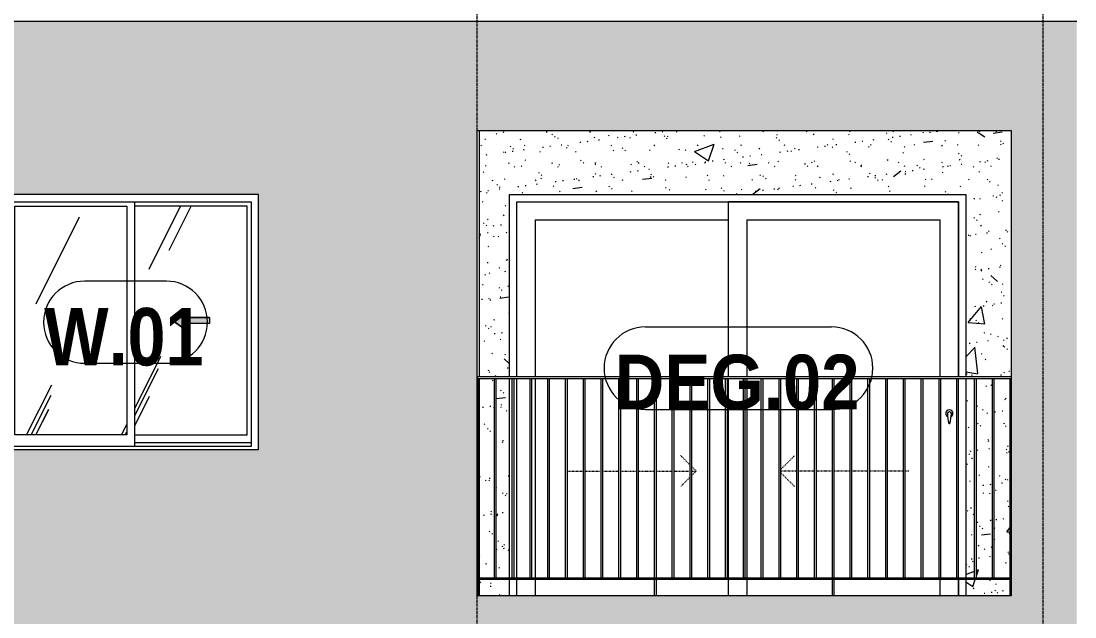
# Model space of a CAD drawing. Header units: millimetres. Extents: x 9199 to 175431, y -4466 to 35300.
# Drawn here: x 105601 to 111376, y 5685 to 8950 of the extents above; entities that cross this region are included whole.
import ezdxf

# ---------------------------------------------------------------- set-up
doc = ezdxf.new("R2010")
doc.units = ezdxf.units.MM
for name, pattern in [('1 NÉT CALL OUT', [6, 3, -3]), ('Dash', [6, 3, -3]), ('Grid Line', [22.225, 12.7, -3.175, 3.175, -3.175])]:
    doc.linetypes.add(name, pattern=pattern)
for name, color, linetype, lineweight in [('0-2', 250, 'Continuous', 5), ('A-DETL-GENF', 92, 'Continuous', 9), ('A-DETL-GENF-1', 92, '1 NÉT CALL OUT', 9), ('A-DOOR', 31, 'Continuous', 9), ('A-DOOR-FRAM', 31, 'Continuous', 9), ('A-DOOR-HDLN', 31, 'Dash', 18), ('A-DOOR-IDEN', 31, 'Continuous', 9), ('A-FLOR-HRAL', 11, 'Continuous', 9), ('A-GLAZ', 151, 'Continuous', 9), ('A-GLAZ-3', 7, '1 NÉT CALL OUT', 9), ('A-GLAZ-IDEN', 152, 'Continuous', 9), ('A-WALL', 113, 'Continuous', 9), ('A-WALL-PATT-1', 9, 'Continuous', 9), ('A-WALL-PATT-2', 111, 'Continuous', 5), ('I-WALL-1', 7, 'Continuous', 9), ('S-GRID-1', 1, 'Grid Line', 9)]:
    doc.layers.add(name, color=color, linetype=linetype, lineweight=lineweight)
doc.styles.add('Arial_B_1', font='arialbd.ttf', dxfattribs={"width": 0.85, "height": 315})
doc.styles.add('Arial_B_2', font='arialbd.ttf', dxfattribs={"width": 0.9, "height": 300})
pattern_1 = [(63.435, (-49765.3, 1304.34), (-0.001, 1524.001), [532.46, -2875.304]), (63.435, (-51289.3, 1304.34), (-0.001, 1524.001), [532.46, -2875.3]), (63.435, (-49035.8, 1598.8), (-0.001, 1524.001), [532.46, -2875.304]), (63.435, (-50559.8, 1598.8), (-0.001, 1524.001), [532.46, -2875.304]), (63.435, (-49146.2, 1494.84), (-0.001, 1524.001), [532.46, -2875.304]), (63.435, (-50670.2, 1494.84), (-0.001, 1524.001), [532.46, -2875.304]), (63.435, (-49258.75, 2090.1), (-0.001, 1524.001), [258.8, -3148.965]), (63.435, (-50782.75, 2090.1), (-0.001, 1524.001), [258.8, -3148.965]), (63.435, (-49332.36, 1997.95), (-0.001, 1524.001), [532.46, -2875.304]), (63.435, (-50856.36, 1997.95), (-0.001, 1524.001), [532.46, -2875.3]), (63.435, (-49319.4, 2064.1), (-0.001, 1524.001), [532.46, -2875.304]), (63.435, (-50843.4, 2064.1), (-0.001, 1524.001), [532.46, -2875.3]), (63.435, (-49934.2, 1773.94), (-0.001, 1524.001), [532.46, -2875.304]), (63.435, (-51458.2, 1773.94), (-0.001, 1524.001), [532.46, -2875.3]), (63.435, (-49921.24, 1851.9), (-0.001, 1524.001), [532.46, -2875.304]), (63.435, (-51445.24, 1851.9), (-0.001, 1524.001), [532.46, -2875.3]), (63.435, (-49917.74, 1908.1), (-0.001, 1524.001), [532.46, -2875.304]), (63.435, (-51441.74, 1908.1), (-0.001, 1524.001), [532.46, -2875.3])]

# ---------------------------------------------------------------- blocks, each defined once
blk = doc.blocks.new('NCV_TKTC_TANG 2_rvt-2-TKCS_MẶT ĐỨNG HƯỚNG TÂY')
at = {"layer": 'A-WALL-PATT-1'}
h = blk.add_hatch(dxfattribs=at)
h.set_pattern_fill('FP_19', color=256, style=0, pattern_type=2)
h.set_pattern_definition([(50, (-51555.6, 1200), (1093.104, -95.634), [114.3, -1257.3]), (355, (-51555.6, 1200), (-211.46, 1146.34), [91.44, -1005.84]), (100.451, (-51464.5, 1192), (881.656, 1050.7), [97.14, -1068.54]), (46.184, (-51555.6, 1504.8), (1626.475, -252.26), [171.45, -1885.95]), (96.636, (-51420, 1483.8), (1424.42, 1484.57), [145.71, -1602.81]), (351.184, (-51555.6, 1504.8), (1424.43, 1484.55), [137.16, -1508.76]), (21, (-51403.2, 1428.6), (909.686, -613.59), [114.3, -1257.3]), (326, (-51403.2, 1428.6), (370.81, 1105.13), [91.44, -1005.84]), (71.451, (-51327.4, 1377.5), (1280.503, 491.53), [97.14, -1068.54]), (37.5, (-51555.58, 1200), (18.5313, 507.33), [50.292, -943.356, 50.292, -970.788, -1009.65]), (37.5, (-51555.58, 1200), (18.5313, 507.33), [-2014.728, 50.292, -959.358]), (7.5, (-51555.6, 1200), (400.918, 601.084), [50.292, -531.876, 50.292, -920.496, -384.81]), (7.5, (-51555.6, 1200), (400.918, 601.084), [-1552.956, 50.292, -334.518]), (327.5, (-51895.43, 1200), (813.545, -34.374), [50.292, -330.708, 50.292, -1138.428, -1577.34]), (327.5, (-51895.43, 1200), (813.545, -34.374), [-1569.72, 50.292, -1527.048]), (317.5, (-52047.8, 1200), (888.775, 152.56), [50.292, -445.008, 50.292, -739.14, -1120.14]), (317.5, (-52047.8, 1200), (888.775, 152.56), [-1284.73, 50.29, -1069.85])])
h.paths.add_polyline_path([(-70116.9, 5800), (-70116.9, 5890), (-70360.3, 5890), (-70360.3, 5800), (-70178.1, 5800)])
h.paths.add_polyline_path([(-73026.9, 5800), (-72860.3, 5800), (-72860.3, 5890), (-73026.9, 5890), (-73026.9, 5812.2)])
h.paths.add_polyline_path([(-70311.8, 5900), (-70311.8, 6990), (-70360.3, 6990), (-70360.3, 5900)])
h.paths.add_polyline_path([(-70301.8, 5900), (-70214.4, 5900), (-70214.4, 6990), (-70301.8, 6990), (-70301.8, 6716.4)])
h.paths.add_polyline_path([(-72932.9, 5900), (-72860.3, 5900), (-72860.3, 6990), (-72932.9, 6990), (-72932.9, 5926.9)])
h.paths.add_polyline_path([(-70204.4, 5900), (-70116.9, 5900), (-70116.9, 6990), (-70204.4, 6990), (-70204.4, 6716.4)])
h.paths.add_polyline_path([(-72942.9, 5900), (-72942.9, 6990), (-73026.9, 6990), (-73026.9, 5900), (-72954.9, 5900)])
h.paths.add_polyline_path([(-70222.7, 7000), (-70111.9, 7000), (-70111.9, 8350), (-73026.9, 8350), (-73026.9, 7000), (-72860.3, 7000), (-72860.3, 8000), (-70360.3, 8000), (-70360.3, 7000), (-70227, 7000)])
h = blk.add_hatch(dxfattribs=at)
h.set_pattern_fill('FP_20', color=256, style=0, pattern_type=2)
h.set_pattern_definition([(37.5, (-51555.58, 1200), (-4.79953, 146.8239), [5.029, -110.795, 5.029, -124.511, -123.825]), (37.5, (-51555.58, 1200), (-4.79953, 146.8239), [-245.364, 5.029, -118.796]), (7.5, (-51555.58, 1200), (134.8574, 215.0472), [5.029, -57.455, 5.029, -99.365, -40.005]), (7.5, (-51555.58, 1200), (134.8574, 215.0472), [-166.878, 5.029, -34.976]), (327.5, (-51649.3, 1200), (237.29776, 0.4316), [5.029, -33.071, 5.029, -132.131, -179.07]), (327.5, (-51649.3, 1200), (237.29776, 0.4316), [-175.26, 5.029, -174.041]), (317.5, (-51649.3, 1200), (229.067, 66.8792), [5.029, -14.021, 5.029, -84.887, -102.87]), (317.5, (-51649.3, 1200), (229.067, 66.8792), [-108.966, 5.029, -97.841])])
h.paths.add_polyline_path([(-70116.9, 5800), (-70116.9, 5890), (-70360.3, 5890), (-70360.3, 5800), (-70178.1, 5800)])
h.paths.add_polyline_path([(-73026.9, 5800), (-72860.3, 5800), (-72860.3, 5890), (-73026.9, 5890), (-73026.9, 5812.2)])
h.paths.add_polyline_path([(-70311.8, 5900), (-70311.8, 6990), (-70360.3, 6990), (-70360.3, 5900)])
h.paths.add_polyline_path([(-70301.8, 5900), (-70214.4, 5900), (-70214.4, 6990), (-70301.8, 6990), (-70301.8, 6716.4)])
h.paths.add_polyline_path([(-72932.9, 5900), (-72860.3, 5900), (-72860.3, 6990), (-72932.9, 6990), (-72932.9, 5926.9)])
h.paths.add_polyline_path([(-70204.4, 5900), (-70116.9, 5900), (-70116.9, 6990), (-70204.4, 6990), (-70204.4, 6716.4)])
h.paths.add_polyline_path([(-72942.9, 5900), (-72942.9, 6990), (-73026.9, 6990), (-73026.9, 5900), (-72954.9, 5900)])
h.paths.add_polyline_path([(-70222.7, 7000), (-70111.9, 7000), (-70111.9, 8350), (-73026.9, 8350), (-73026.9, 7000), (-72860.3, 7000), (-72860.3, 8000), (-70360.3, 8000), (-70360.3, 7000), (-70227, 7000)])
at = {"layer": 'I-WALL-1'}
for p, q in [((-73026.9, 8350), (-73026.9, 7000)), ((-72860.3, 7000), (-72860.3, 8000)), ((-72860.3, 8000), (-70360.3, 8000)), ((-70360.3, 8000), (-70360.3, 7000)), ((-73026.9, 6990), (-73026.9, 5900)), ((-72860.3, 5900), (-72860.3, 6990)), ((-70360.3, 6990), (-70360.3, 5900)), ((-73026.9, 5890), (-73026.9, 5800)), ((-72860.3, 5800), (-72860.3, 5890)), ((-70360.3, 5890), (-70360.3, 5800))]:
    blk.add_line(p, q, dxfattribs=at)
blk = doc.blocks.new('1_FAMILY RVT - W01-WxH 1400x1400xmm-V152-TKCS_MẶT ĐỨNG HƯỚNG TÂY')
at = {"layer": 'A-DETL-GENF-1'}
blk.add_hatch(color=256, dxfattribs=at).paths.add_polyline_path([(-74639.8, 7262.1), (-74639.8, 7292.6), (-74504.3, 7292.6), (-74504.3, 7326.5), (-74639.8, 7326.5), (-74639.8, 7357), (-74707.5, 7309.5)])
at = {"layer": 'A-GLAZ'}
h = blk.add_hatch(dxfattribs=at)
h.set_pattern_fill('FP_18', color=256, style=0, pattern_type=2)
h.set_pattern_definition(pattern_1)
h.paths.add_polyline_path([(-74957.5, 6682.5), (-74957.5, 7936.5), (-75571.8, 7936.5), (-75571.8, 6682.5)])
h = blk.add_hatch(dxfattribs=at)
h.set_pattern_fill('FP_18', color=256, style=0, pattern_type=2)
h.set_pattern_definition(pattern_1)
h.paths.add_polyline_path([(-74913.1, 6682.5), (-74298.8, 6682.5), (-74298.8, 7936.5), (-74913.1, 7936.5), (-74913.1, 7258.1)])
h.paths.add_polyline_path([(-74639.8, 7262.1), (-74707.5, 7309.5), (-74639.8, 7357), (-74639.8, 7326.5), (-74504.3, 7326.5), (-74504.3, 7292.6), (-74639.8, 7292.6)])
at = {"layer": 'A-DETL-GENF'}
for p, q in [((-74707.5, 7309.5), (-74639.8, 7357)), ((-74707.5, 7309.5), (-74639.8, 7357)), ((-74639.8, 7357), (-74639.8, 7326.5)), ((-74639.8, 7357), (-74639.8, 7326.5)), ((-74707.5, 7309.5), (-74639.8, 7262.1)), ((-74639.8, 7262.1), (-74707.5, 7309.5)), ((-74504.3, 7326.5), (-74639.8, 7326.5)), ((-74639.8, 7326.5), (-74504.3, 7326.5)), ((-74639.8, 7292.6), (-74639.8, 7262.1)), ((-74504.3, 7292.6), (-74639.8, 7292.6)), ((-74639.8, 7292.6), (-74639.8, 7262.1)), ((-74504.3, 7292.6), (-74639.8, 7292.6)), ((-74504.3, 7326.5), (-74504.3, 7292.6)), ((-74504.3, 7326.5), (-74504.3, 7292.6))]:
    blk.add_line(p, q, dxfattribs=at)
at = {"layer": 'A-GLAZ'}
for p, q in [((-74235.3, 8000), (-75635.3, 8000)), ((-75635.3, 6600), (-75635.3, 8000)), ((-74235.3, 6600), (-74235.3, 8000)), ((-75594.4, 7959.1), (-75594.4, 6619)), ((-75594.4, 7959.1), (-74276.2, 7959.1)), ((-75571.8, 7936.5), (-74957.5, 7936.5)), ((-75571.8, 6682.5), (-75571.8, 7936.5)), ((-74957.5, 7936.5), (-74957.5, 6682.5)), ((-74913.1, 6619), (-74913.1, 7959.1)), ((-74298.8, 7936.5), (-74913.1, 7936.5)), ((-74298.8, 6682.5), (-74298.8, 7936.5)), ((-74276.2, 7959.1), (-74276.2, 6619)), ((-74957.5, 6682.5), (-75571.8, 6682.5)), ((-74913.1, 6682.5), (-74298.8, 6682.5)), ((-74235.3, 6600), (-75635.3, 6600)), ((-74276.2, 6619), (-75594.4, 6619)), ((-74276.2, 6638.1), (-74913.1, 6638.1)), ((-74276.2, 6638.1), (-74913.1, 6638.1))]:
    blk.add_line(p, q, dxfattribs=at)
blk = doc.blocks.new('Railing - 10mm-1251313-TKCS_MẶT ĐỨNG HƯỚNG TÂY')
at = {"layer": 'A-FLOR-HRAL'}
for p, q in [((-70214.4, 2500), (-70214.4, 3590)), ((-70204.4, 2500), (-70204.4, 3590))]:
    blk.add_line(p, q, dxfattribs=at)
blk = doc.blocks.new('Railing - 50 x 10mm-V205-TKCS_MẶT ĐỨNG HƯỚNG TÂY')
at = {"layer": 'A-FLOR-HRAL'}
for p, q in [((-71091.4, 5800), (-71091.4, 6990)), ((-71081.4, 6990), (-71091.4, 6990)), ((-71081.4, 5800), (-71081.4, 6990))]:
    blk.add_line(p, q, dxfattribs=at)
blk = doc.blocks.new('Railing - 50 x 10mm-V206-TKCS_MẶT ĐỨNG HƯỚNG TÂY')
at = {"layer": 'A-FLOR-HRAL'}
for p in [(-70116.9, 5800), (-70111.9, 6990)]:
    blk.add_line(p, (-70116.9, 6990), dxfattribs=at)
blk = doc.blocks.new('Railing - 50 x 10mm-V207-TKCS_MẶT ĐỨNG HƯỚNG TÂY')
at = {"layer": 'A-FLOR-HRAL'}
for p, q in [((-73030.3, 6990), (-73036.9, 6990)), ((-73030.3, 5800), (-73030.3, 6990))]:
    blk.add_line(p, q, dxfattribs=at)
blk = doc.blocks.new('Railing - Railing-3231078-TKCS_MẶT ĐỨNG HƯỚNG TÂY')
at = {"layer": 'A-FLOR-HRAL'}
for p, q in [((-73035.3, 5890), (-73035.3, 5900)), ((-73035.3, 5900), (-70111.9, 5900)), ((-70111.9, 5890), (-73035.3, 5890))]:
    blk.add_line(p, q, dxfattribs=at)
for name, p in [('Railing - 50 x 10mm-V207-TKCS_MẶT ĐỨNG HƯỚNG TÂY', (0, 0)), ('Railing - 10mm-1251313-TKCS_MẶT ĐỨNG HƯỚNG TÂY', (-2728.5, 3400)), ('Railing - 10mm-1251313-TKCS_MẶT ĐỨNG HƯỚNG TÂY', (-2631, 3400)), ('Railing - 10mm-1251313-TKCS_MẶT ĐỨNG HƯỚNG TÂY', (-2533.6, 3400)), ('Railing - 10mm-1251313-TKCS_MẶT ĐỨNG HƯỚNG TÂY', (-2436.1, 3400)), ('Railing - 10mm-1251313-TKCS_MẶT ĐỨNG HƯỚNG TÂY', (-2338.7, 3400)), ('Railing - 10mm-1251313-TKCS_MẶT ĐỨNG HƯỚNG TÂY', (-2241.3, 3400)), ('Railing - 10mm-1251313-TKCS_MẶT ĐỨNG HƯỚNG TÂY', (-2143.8, 3400)), ('Railing - 10mm-1251313-TKCS_MẶT ĐỨNG HƯỚNG TÂY', (-2046.4, 3400)), ('Railing - 10mm-1251313-TKCS_MẶT ĐỨNG HƯỚNG TÂY', (-1948.9, 3400)), ('Railing - 50 x 10mm-V205-TKCS_MẶT ĐỨNG HƯỚNG TÂY', (-974.5, 0)), ('Railing - 10mm-1251313-TKCS_MẶT ĐỨNG HƯỚNG TÂY', (-1754, 3400)), ('Railing - 10mm-1251313-TKCS_MẶT ĐỨNG HƯỚNG TÂY', (-1656.6, 3400)), ('Railing - 10mm-1251313-TKCS_MẶT ĐỨNG HƯỚNG TÂY', (-1559.1, 3400)), ('Railing - 10mm-1251313-TKCS_MẶT ĐỨNG HƯỚNG TÂY', (-1461.7, 3400)), ('Railing - 10mm-1251313-TKCS_MẶT ĐỨNG HƯỚNG TÂY', (-1364.2, 3400)), ('Railing - 10mm-1251313-TKCS_MẶT ĐỨNG HƯỚNG TÂY', (-1266.8, 3400)), ('Railing - 10mm-1251313-TKCS_MẶT ĐỨNG HƯỚNG TÂY', (-1169.3, 3400)), ('Railing - 10mm-1251313-TKCS_MẶT ĐỨNG HƯỚNG TÂY', (-1071.9, 3400)), ('Railing - 10mm-1251313-TKCS_MẶT ĐỨNG HƯỚNG TÂY', (-974.5, 3400)), ('Railing - 50 x 10mm-V205-TKCS_MẶT ĐỨNG HƯỚNG TÂY', (0, 0)), ('Railing - 10mm-1251313-TKCS_MẶT ĐỨNG HƯỚNG TÂY', (-779.6, 3400)), ('Railing - 10mm-1251313-TKCS_MẶT ĐỨNG HƯỚNG TÂY', (-682.1, 3400)), ('Railing - 10mm-1251313-TKCS_MẶT ĐỨNG HƯỚNG TÂY', (-584.7, 3400)), ('Railing - 10mm-1251313-TKCS_MẶT ĐỨNG HƯỚNG TÂY', (-487.2, 3400)), ('Railing - 10mm-1251313-TKCS_MẶT ĐỨNG HƯỚNG TÂY', (-389.8, 3400)), ('Railing - 10mm-1251313-TKCS_MẶT ĐỨNG HƯỚNG TÂY', (-292.3, 3400)), ('Railing - 10mm-1251313-TKCS_MẶT ĐỨNG HƯỚNG TÂY', (-194.9, 3400)), ('Railing - 10mm-1251313-TKCS_MẶT ĐỨNG HƯỚNG TÂY', (-97.4, 3400)), ('Railing - 10mm-1251313-TKCS_MẶT ĐỨNG HƯỚNG TÂY', (0, 3400)), ('Railing - 50 x 10mm-V206-TKCS_MẶT ĐỨNG HƯỚNG TÂY', (0, 0))]:
    blk.add_blockref(name, p)
blk = doc.blocks.new('Top Rail Type - Top Rail_Internal_-3231081-TKCS_MẶT ĐỨNG HƯỚNG TÂY')
at = {"layer": 'A-FLOR-HRAL'}
for p, q in [((-73035.3, 6990), (-73035.3, 7000)), ((-70111.9, 7000), (-73035.3, 7000)), ((-70111.9, 6990), (-73035.3, 6990))]:
    blk.add_line(p, q, dxfattribs=at)
blk = doc.blocks.new('DEG_02-DEG_03 - DEG_02-2500x2400mm-CỬA ĐI 02 CÁNH TRƯỢT-V213-TKCS_MẶT ĐỨNG HƯỚNG TÂY')
at = {"layer": 'A-DOOR'}
for p, q in [((-70400.3, 7960), (-71660.3, 7960)), ((-71660.3, 7000), (-71660.3, 7960)), ((-70400.3, 7960), (-70400.3, 7000)), ((-72720.3, 7860), (-72720.3, 7000)), ((-72720.3, 7860), (-71660.3, 7860)), ((-71560.3, 7860), (-71560.3, 7000)), ((-71560.3, 7860), (-70500.3, 7860)), ((-70500.3, 7000), (-70500.3, 7860)), ((-72720.3, 6990), (-72720.3, 5900)), ((-71660.3, 5900), (-71660.3, 6990)), ((-71560.3, 6990), (-71560.3, 5900)), ((-72720.3, 5890), (-72720.3, 5800)), ((-71660.3, 5800), (-71660.3, 5890)), ((-71560.3, 5890), (-71560.3, 5800)), ((-70500.3, 5800), (-70500.3, 5890)), ((-70400.3, 5890), (-70400.3, 5800))]:
    blk.add_line(p, q, dxfattribs=at)
at = {"layer": 'A-DOOR', "flags": 128}
blk.add_lwpolyline([(-70448.8, 6808.7), (-70448.8, 6808.7), (-70448.8, 6808.7), (-70448.8, 6808.7), (-70448.8, 6808.7), (-70448.9, 6808.7), (-70448.9, 6808.7), (-70448.9, 6808.7), (-70448.9, 6808.7), (-70448.9, 6808.7), (-70449, 6808.7), (-70449, 6808.7), (-70449, 6808.7), (-70449, 6808.7), (-70449.1, 6808.7), (-70449.1, 6808.7), (-70449.1, 6808.7), (-70449.2, 6808.7), (-70449.2, 6808.7), (-70449.3, 6808.7), (-70449.3, 6808.7), (-70449.4, 6808.7), (-70449.4, 6808.7), (-70449.5, 6808.7), (-70449.5, 6808.7), (-70449.6, 6808.7), (-70449.6, 6808.7), (-70449.7, 6808.7), (-70449.7, 6808.7), (-70449.8, 6808.7), (-70449.8, 6808.7), (-70449.9, 6808.7), (-70449.9, 6808.7), (-70450, 6808.7), (-70450.1, 6808.7), (-70450.1, 6808.7), (-70450.2, 6808.7), (-70450.2, 6808.7), (-70450.3, 6808.7), (-70450.4, 6808.7), (-70450.4, 6808.7), (-70450.5, 6808.7), (-70450.5, 6808.7), (-70450.6, 6808.7), (-70450.7, 6808.7), (-70450.7, 6808.7), (-70450.8, 6808.7), (-70450.8, 6808.7), (-70450.9, 6808.7), (-70450.9, 6808.7), (-70451, 6808.7), (-70451, 6808.7), (-70451.1, 6808.7), (-70451.1, 6808.7), (-70451.2, 6808.7), (-70451.2, 6808.7), (-70451.3, 6808.7), (-70451.3, 6808.7), (-70451.4, 6808.7), (-70451.4, 6808.7), (-70451.5, 6808.7), (-70451.5, 6808.7), (-70451.5, 6808.7), (-70451.6, 6808.7), (-70451.6, 6808.7), (-70451.6, 6808.7), (-70451.7, 6808.7), (-70451.7, 6808.7), (-70451.7, 6808.7), (-70451.7, 6808.7), (-70451.7, 6808.7), (-70451.8, 6808.7), (-70451.8, 6808.7), (-70451.8, 6808.7), (-70451.8, 6808.7), (-70451.8, 6808.7), (-70451.8, 6808.7)], dxfattribs=at)
at = {"layer": 'A-DOOR'}
for centre, radius, start, end in [((-70450.3, 6800), 20, 0, 180), ((-70450.3, 6800), 20, 180, 240), ((-70451.8, 6799.2), 9.45, 90, 180), ((-70296.5, 6799.2), 164.8, 180, 199.13397), ((-70448.8, 6799.2), 9.45, 0, 90), ((-70604.1, 6799.2), 164.8, 340.86603, 0), ((-70450.3, 6800), 20, 300, 0), ((-70449.9, 6746), 2.34, 199.13397, 261.03098), ((-70450.7, 6746), 2.34, 278.96902, 340.86603)]:
    blk.add_arc(centre, radius, start, end, dxfattribs=at)
at = {"layer": 'A-DOOR-FRAM'}
for p, q in [((-72820.3, 7000), (-72820.3, 7960)), ((-72820.3, 7960), (-70400.3, 7960)), ((-70400.3, 7000), (-70400.3, 7960)), ((-72820.3, 5900), (-72820.3, 6990)), ((-72820.3, 5800), (-72820.3, 5890)), ((-70400.3, 5800), (-70400.3, 5890))]:
    blk.add_line(p, q, dxfattribs=at)
at = {"layer": 'A-DOOR-HDLN'}
for p, q in [((-71871, 6517.6), (-71922.4, 6569.1)), ((-71373.7, 6493.6), (-71298.2, 6569.1)), ((-72543.1, 6484.2), (-72455.6, 6484.2)), ((-72445.6, 6484.2), (-72358.2, 6484.2)), ((-72348.2, 6484.2), (-72260.7, 6484.2)), ((-72250.7, 6484.2), (-72163.3, 6484.2)), ((-72153.3, 6484.2), (-72065.9, 6484.2)), ((-72055.9, 6484.2), (-71968.4, 6484.2)), ((-71958.4, 6484.2), (-71871, 6484.2)), ((-71837.6, 6484.2), (-71861, 6507.6)), ((-71837.6, 6484.2), (-71861, 6460.8)), ((-71861, 6484.2), (-71837.6, 6484.2)), ((-71286.3, 6484.2), (-71373.7, 6484.2)), ((-71373.7, 6474.9), (-71298.2, 6399.4)), ((-71188.8, 6484.2), (-71276.3, 6484.2)), ((-71091.4, 6484.2), (-71178.8, 6484.2)), ((-70993.9, 6484.2), (-71081.4, 6484.2)), ((-70896.5, 6484.2), (-70983.9, 6484.2)), ((-70799.1, 6484.2), (-70886.5, 6484.2)), ((-70701.6, 6484.2), (-70789.1, 6484.2)), ((-70673.1, 6484.2), (-70691.6, 6484.2)), ((-71871, 6450.8), (-71922.4, 6399.4))]:
    blk.add_line(p, q, dxfattribs=at)
blk = doc.blocks.new('SSA-WINDOW TAG - 10-2062020-TKCS_MẶT ĐỨNG HƯỚNG TÂY')
at = {"layer": 'A-GLAZ-IDEN'}
for p, q in [((-74740.8, 10925), (-75188.4, 10925)), ((-75188.4, 10475), (-74740.8, 10475))]:
    blk.add_line(p, q, dxfattribs=at)
for centre, start, end in [((-75188.4, 10700), 90, 270), ((-74740.8, 10700), 270, 90)]:
    blk.add_arc(centre, 225, start, end, dxfattribs=at)
blk = doc.blocks.new('STN_Door Tag - STN_Door Tag-1788670-TKCS_MẶT ĐỨNG HƯỚNG TÂY')
at = {"layer": 'A-DOOR-IDEN'}
for p, q in [((-35037.4, 2034.3), (-34017.3, 2034.3)), ((-35037.4, 1581.5), (-34017.3, 1581.5))]:
    blk.add_line(p, q, dxfattribs=at)
for centre, start, end in [((-35037.4, 1807.9), 90, 270), ((-34017.3, 1807.9), 270, 90)]:
    blk.add_arc(centre, 226.4, start, end, dxfattribs=at)

msp = doc.modelspace()

# ---------------------------------------------------------------- hatches: boundary and pattern name
at = {"layer": 'A-WALL-PATT-2'}
h = msp.add_hatch(color=256, dxfattribs=at)
h.paths.add_polyline_path([(104601.2, 5550), (107896.3, 5550), (107896.3, 8950), (104591.2, 8950), (104591.2, 5600), (104601.2, 5600)])
h.paths.add_polyline_path([(105502.9, 6600), (105502.9, 8000), (106902.9, 8000), (106902.9, 6600), (105543.8, 6600)])
h = msp.add_hatch(color=256, dxfattribs=at)
h.paths.add_polyline_path([(107896.3, 5550), (111386.2, 5550), (111386.2, 8950), (107896.3, 8950), (107896.3, 5620.4)])
h.paths.add_polyline_path([(108101.3, 5800), (108101.3, 8350), (111026.3, 8350), (111026.3, 5800), (108843.7, 5800)])

# ---------------------------------------------------------------- linework, layer by layer
at = {"layer": 'A-WALL'}
for p, q in [((104591.2, 8950), (111386.2, 8950)), ((108101.3, 8350), (111026.3, 8350)), ((108101.3, 5800), (108101.3, 8350)), ((111026.3, 8350), (111026.3, 5800)), ((111026.3, 5800), (108101.3, 5800))]:
    msp.add_line(p, q, dxfattribs=at)
at = {"layer": 'S-GRID-1'}
for p, q in [((108101.3, 634.2), (108101.3, 30542.5)), ((111201.2, 634.2), (111201.2, 30542.5))]:
    msp.add_line(p, q, dxfattribs=at)

# ---------------------------------------------------------------- block references
at = {"layer": '0-2'}
msp.add_blockref('NCV_TKTC_TANG 2_rvt-2-TKCS_MẶT ĐỨNG HƯỚNG TÂY', (181138.2, 0), dxfattribs=at)
at = {"layer": 'A-DOOR'}
msp.add_blockref('DEG_02-DEG_03 - DEG_02-2500x2400mm-CỬA ĐI 02 CÁNH TRƯỢT-V213-TKCS_MẶT ĐỨNG HƯỚNG TÂY', (181138.2, 0), dxfattribs=at)
at = {"layer": 'A-DOOR-IDEN'}
msp.add_blockref('STN_Door Tag - STN_Door Tag-1788670-TKCS_MẶT ĐỨNG HƯỚNG TÂY', (144059.8, 5239.9), dxfattribs=at)
at = {"layer": 'A-FLOR-HRAL'}
for name in ['Railing - Railing-3231078-TKCS_MẶT ĐỨNG HƯỚNG TÂY', 'Top Rail Type - Top Rail_Internal_-3231081-TKCS_MẶT ĐỨNG HƯỚNG TÂY']:
    msp.add_blockref(name, (181138.2, 0), dxfattribs=at)
at = {"layer": 'A-GLAZ-3'}
msp.add_blockref('1_FAMILY RVT - W01-WxH 1400x1400xmm-V152-TKCS_MẶT ĐỨNG HƯỚNG TÂY', (181138.2, 0), dxfattribs=at)
at = {"layer": 'A-GLAZ-IDEN'}
msp.add_blockref('SSA-WINDOW TAG - 10-2062020-TKCS_MẶT ĐỨNG HƯỚNG TÂY', (181138.2, -3400), dxfattribs=at)

# ---------------------------------------------------------------- texts
at = {"layer": 'A-DOOR-IDEN', "insert": (109524.8, 6970), "char_height": 300, "width": 1375.65, "attachment_point": 5, "line_spacing_factor": 0.936439, "style": 'Arial_B_2'}
msp.add_mtext('\\pt6.75,13.5,20.25,27,33.75,40.5,47.25,54,60.75,67.5,74.25,81,87.75,94.5,101.25,108,114.75,121.5,128.25,135,141.75,148.5,155.25,162,168.75,175.5,182.25,189,195.75,202.5,209.25,216;DEG.02', dxfattribs=at)
at = {"layer": 'A-GLAZ-IDEN', "insert": (106164.2, 7218.1), "char_height": 315, "width": 902.7, "attachment_point": 5, "line_spacing_factor": 0.936439, "style": 'Arial_B_1'}
msp.add_mtext('\\pt6.3756,12.7512,19.12365,25.49925,31.87485,38.25045,44.62605,50.9985,57.3741,63.7497,70.1253,76.5009,82.8765,89.24895,95.62455,102.00015,108.37575,114.75135,121.1238,127.4994,133.875,140.2506,146.6262,152.99865,159.37425,165.74985,172.12545,178.50105,184.8735,191.2491,197.6247,204.0003;W.01', dxfattribs=at)

doc.saveas('drawing.dxf')
